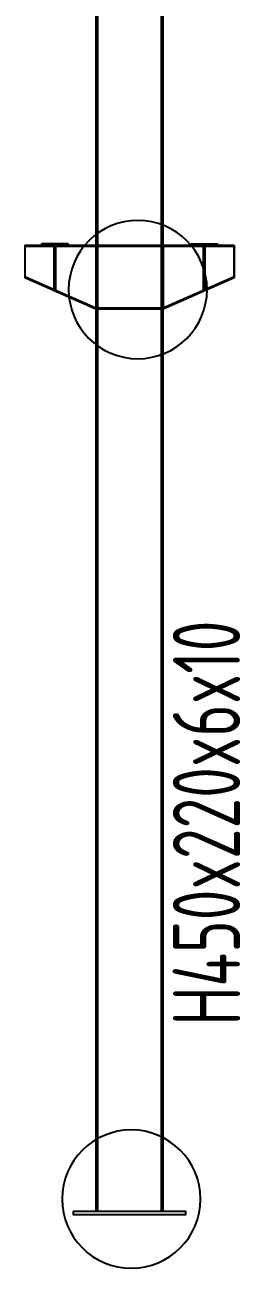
# Model space of a CAD drawing. Extents: x -33967 to 1773478, y -1022458 to -784650.
# Drawn here: x 1705724 to 1707165, y -986466 to -978131 of the extents above; entities that cross this region are included whole.
import ezdxf

# ---------------------------------------------------------------- set-up
doc = ezdxf.new("R2010")
doc.units = 0
doc.header["$LTSCALE"] = 1000
doc.header["$MEASUREMENT"] = 0
for name, color, linetype in [('14', 2, 'Continuous'), ('AXIS', 3, 'Continuous'), ('GZ', 50, 'Continuous'), ('TEXT', 7, 'Continuous'), ('柱子', 30, 'Continuous')]:
    doc.layers.add(name, color=color, linetype=linetype)
doc.styles.add('TSSD_Norm', font='tssdeng.shx', dxfattribs={"bigfont": 'hztxt.shx'})

msp = doc.modelspace()

# ---------------------------------------------------------------- linework, layer by layer
at = {"layer": '14'}
for p, q in [((1705724, -979608), (1706199, -979608)), ((1706199, -979618), (1705724, -979618)), ((1705724, -979618), (1705724, -979818)), ((1706199, -979618), (1705724, -979618)), ((1706014, -979598), (1705834, -979598)), ((1705834, -979598), (1705834, -979608)), ((1705834, -979608), (1706014, -979608)), ((1705919, -979904.2), (1705919, -979618)), ((1705919, -979618), (1705929, -979618)), ((1705929, -979618), (1705929, -979908.6)), ((1706209, -979608), (1706639, -979608)), ((1706209, -979618), (1706209, -979608)), ((1706639, -979618), (1706209, -979618)), ((1706639, -979608), (1706639, -979618)), ((1706649, -979608), (1707124, -979608)), ((1707124, -979618), (1706649, -979618)), ((1706649, -979618), (1706649, -980028)), ((1707124, -979618), (1706649, -979618)), ((1706834, -979598), (1707014, -979598)), ((1706919, -979908.6), (1706919, -979618)), ((1706919, -979618), (1706929, -979618)), ((1706929, -979618), (1706929, -979904.2)), ((1707124, -979818), (1707124, -979618)), ((1705724, -979818), (1706199, -980028)), ((1705724, -979818), (1706199, -980028)), ((1706199, -980038), (1705724, -979828)), ((1706649, -980028), (1707124, -979818)), ((1706649, -980028), (1707124, -979818)), ((1707124, -979828), (1706649, -980038)), ((1705929, -979908.6), (1705919, -979904.2)), ((1706929, -979904.2), (1706919, -979908.6)), ((1706209, -980028), (1706639, -980028)), ((1706209, -980038), (1706209, -980028)), ((1706639, -980038), (1706209, -980038)), ((1706639, -980028), (1706639, -980038))]:
    msp.add_line(p, q, dxfattribs=at)
at = {"layer": '14', "const_width": 0.45}
msp.add_lwpolyline([(1706199, -980058), (1706199, -979618)], dxfattribs=at)
at = {"layer": 'AXIS'}
for points in [[(1706943.4, -979906, 1), (1706016.8, -979906, 1)], [(1706899.6, -986002.7, 1), (1705973, -986002.7, 1)]]:
    msp.add_lwpolyline(points, format="xyb", close=True, dxfattribs=at)
at = {"layer": 'GZ'}
for p, q in [((1705724, -979608), (1705724, -979828)), ((1706014, -979598), (1706014, -979608)), ((1706834, -979608), (1706834, -979598)), ((1707014, -979598), (1707014, -979608)), ((1707124, -979608), (1707124, -979828))]:
    msp.add_line(p, q, dxfattribs=at)
msp.add_lwpolyline([(1706649, -977713.7), (1706199, -977713.7), (1706198.9, -986083), (1706648.9, -986083), (1706649, -977683.7)], dxfattribs=at)
msp.add_lwpolyline([(1706639, -977713.7), (1706209, -977713.7), (1706208.9, -986083), (1706638.9, -986083)], close=True, dxfattribs=at)
at = {"layer": 'GZ', "color": 141, "true_color": 0xadddf7}
msp.add_lwpolyline([(1706048.9, -986083), (1706798.9, -986083), (1706798.9, -986108), (1706048.9, -986108)], close=True, dxfattribs=at)
at = {"layer": '柱子'}
msp.add_line((1706209, -979608), (1706639, -979608), dxfattribs=at)

# ---------------------------------------------------------------- texts
at = {"layer": 'TEXT', "style": 'TSSD_Norm', "width": 0.7}
msp.add_text('H450x220x6x10', height=450, rotation=90, dxfattribs=at).set_placement((1707164.6, -984838.4, -1.3))

doc.saveas('drawing.dxf')
